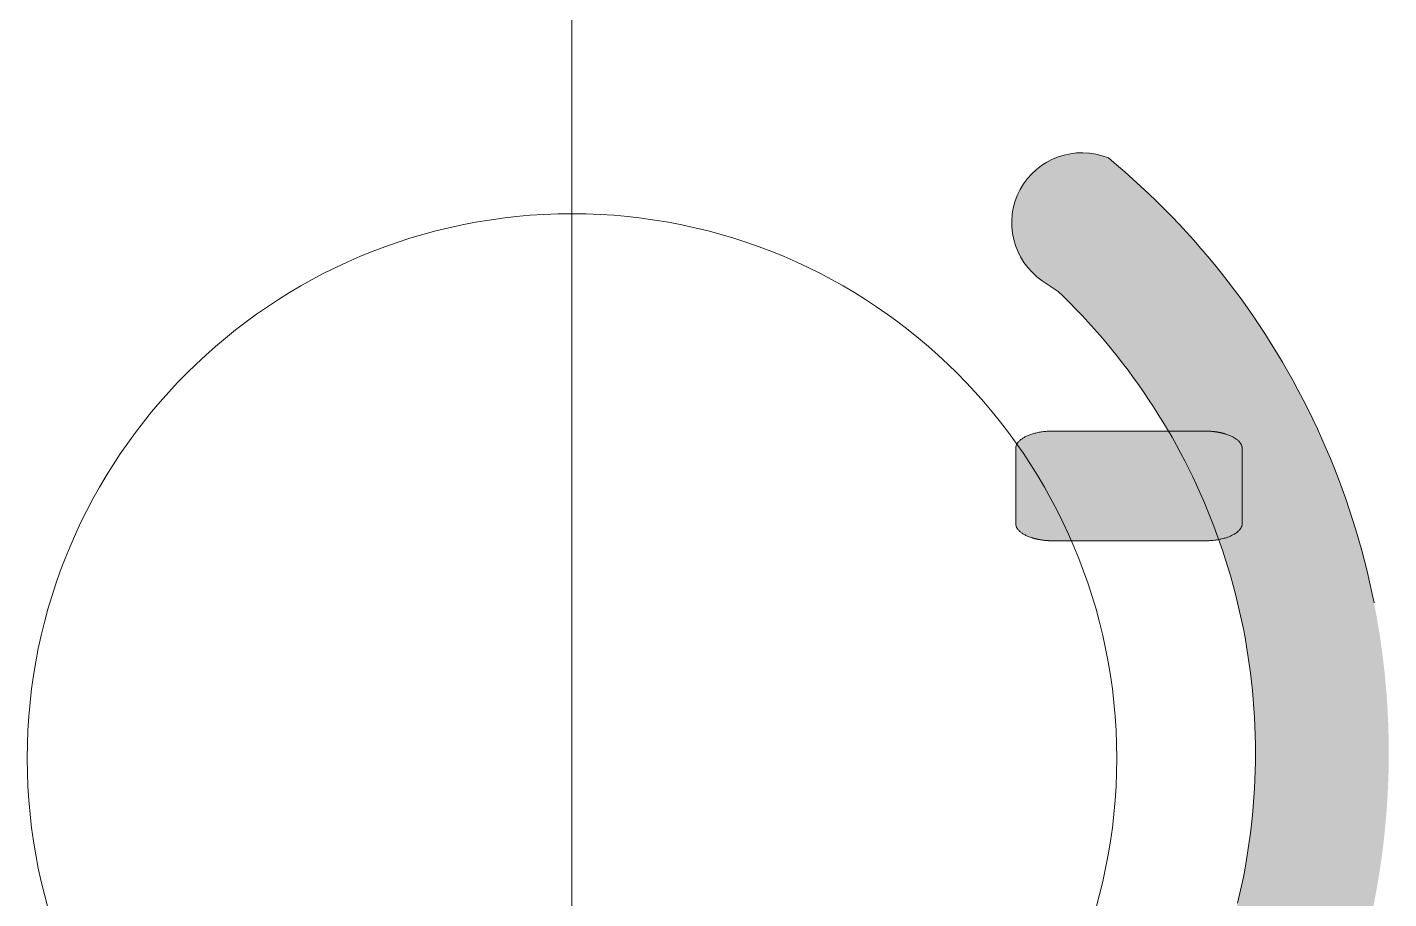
# Model space of a CAD drawing. Header units: metres. Extents: x 512 to 829, y -209 to 245.
# Drawn here: x 730.529 to 731.04, y -77.327 to -77 of the extents above; entities that cross this region are included whole.
import ezdxf

# ---------------------------------------------------------------- set-up
doc = ezdxf.new("R2010")
doc.units = ezdxf.units.M
doc.header["$LTSCALE"] = 0.508
doc.layers.add('None', color=7, linetype='Continuous', lineweight=5)

msp = doc.modelspace()

# ---------------------------------------------------------------- hatches: boundary and pattern name
at = {"layer": 'None', "linetype": 'Continuous', "lineweight": 0}
h = msp.add_hatch(color=253, dxfattribs=at)
edge = h.paths.add_edge_path()
edge.add_arc((730.9245898182173, -77.07331993848254), 0.02631001257014599, 151.7176080550565, 235.6582726372639, ccw=False)
edge.add_arc((730.9245866397264, -77.07332192253193), 0.02630815379662796, 67.76075311907522, 151.7105229499708, ccw=False)
edge.add_line((730.9345436158067, -77.04897079147963), (730.9376486158067, -77.05157179147963))
edge.add_line((730.9376486158067, -77.05157179147966), (730.9407176158066, -77.05421579147966))
edge.add_line((730.9407176158066, -77.05421579147969), (730.9437466158066, -77.05690079147969))
edge.add_line((730.9437466158066, -77.05690079147973), (730.9467326158066, -77.05962279147974))
edge.add_line((730.9467326158067, -77.05962279147968), (730.9496896158067, -77.06239279147968))
edge.add_line((730.9496896158066, -77.06239279147962), (730.9526066158066, -77.06520579147963))
edge.add_line((730.9526066158066, -77.06520579147968), (730.9554786158067, -77.06805279147969))
edge.add_line((730.9554786158067, -77.06805279147966), (730.9583156158067, -77.07094479147966))
edge.add_line((730.9583156158067, -77.07094479147963), (730.9611086158067, -77.07387379147963))
edge.add_line((730.9611086158067, -77.07387379147963), (730.9638566158067, -77.07683579147962))
edge.add_line((730.9638566158067, -77.07683579147965), (730.9665706158066, -77.07984479147966))
edge.add_line((730.9665706158066, -77.07984479147967), (730.9692426158066, -77.08289279147967))
edge.add_line((730.9692426158067, -77.08289279147971), (730.9718656158067, -77.0859687914797))
edge.add_line((730.9718656158067, -77.08596879147967), (730.9744476158066, -77.08908579147968))
edge.add_line((730.9744476158066, -77.08908579147965), (730.9769886158066, -77.09224079147967))
edge.add_line((730.9769886158067, -77.09224079147964), (730.9794856158067, -77.09543279147964))
edge.add_line((730.9794856158067, -77.09543279147965), (730.9819306158066, -77.09864979147966))
edge.add_line((730.9819306158066, -77.09864979147972), (730.9843366158066, -77.1019067914797))
edge.add_line((730.9843366158067, -77.10190679147968), (730.9866976158066, -77.10520079147967))
edge.add_line((730.9866976158066, -77.10520079147966), (730.9890126158066, -77.10852579147965))
edge.add_line((730.9890126158067, -77.10852579147968), (730.9912776158067, -77.11188179147968))
edge.add_line((730.9912776158067, -77.11188179147973), (730.9934946158066, -77.11526479147973))
edge.add_line((730.9934946158066, -77.11526479147972), (730.9956656158066, -77.1186807914797))
edge.add_line((730.9956656158066, -77.11868079147973), (730.9977866158066, -77.12212179147974))
edge.add_line((730.9977866158067, -77.12212179147969), (730.9998656158067, -77.12560479147967))
edge.add_line((730.9998656158067, -77.12560479147965), (731.0018896158067, -77.12910679147966))
edge.add_line((731.0018896158067, -77.12910679147967), (731.0038686158067, -77.13264079147967))
edge.add_line((731.0038686158067, -77.13264079147973), (731.0057976158067, -77.13620679147974))
edge.add_line((731.0057976158066, -77.13620679147971), (731.0076716158067, -77.1397867914797))
edge.add_line((731.0076716158067, -77.13978679147965), (731.0094966158066, -77.14339479147966))
edge.add_line((731.0094966158067, -77.14339479147964), (731.0112756158067, -77.14703679147962))
edge.add_line((731.0112756158067, -77.14703679147965), (731.0130016158066, -77.15070179147966))
edge.add_line((731.0130016158066, -77.15070179147972), (731.0146756158066, -77.15438579147971))
edge.add_line((731.0146756158067, -77.15438579147963), (731.0162956158067, -77.15809179147963))
edge.add_line((731.0162956158067, -77.1580917914797), (731.0178656158067, -77.1618197914797))
edge.add_line((731.0178656158066, -77.16181979147973), (731.0193876158066, -77.16558179147972))
edge.add_line((731.0193876158066, -77.16558179147967), (731.0208526158067, -77.16935679147966))
edge.add_line((731.0208526158067, -77.16935679147969), (731.0222636158067, -77.1731457914797))
edge.add_line((731.0222636158067, -77.17314579147967), (731.0236246158066, -77.17696279147967))
edge.add_line((731.0236246158066, -77.1769627914797), (731.0249316158066, -77.18079679147971))
edge.add_line((731.0249316158066, -77.18079679147968), (731.0261806158067, -77.18463979147967))
edge.add_line((731.0261806158067, -77.18463979147964), (731.0273816158067, -77.18851079147964))
edge.add_line((731.0273816158067, -77.18851079147964), (731.0285246158066, -77.19239479147964))
edge.add_line((731.0285246158066, -77.19239479147973), (731.0296146158066, -77.19629079147973))
edge.add_line((731.0296146158066, -77.19629079147967), (731.0306506158066, -77.20020979147968))
edge.add_line((731.0306506158066, -77.20020979147967), (731.0316296158067, -77.20413079147967))
edge.add_line((731.0316296158067, -77.20413079147966), (731.0325546158067, -77.20806979147966))
edge.add_line((731.0325546158067, -77.20806979147972), (731.0334266158067, -77.21202879147972))
edge.add_line((731.0334266158067, -77.21202879147972), (731.0342396158067, -77.2159877914797))
edge.add_line((731.0342396158067, -77.21598779147973), (731.0349996158067, -77.21996379147974))
edge.add_line((731.0349996158067, -77.2199637914797), (731.0357046158067, -77.22395779147969))
edge.add_line((731.0357046158067, -77.22395779147973), (731.0363516158067, -77.22794979147974))
edge.add_line((731.0363516158067, -77.22794979147966), (731.0369446158066, -77.23195679147966))
edge.add_line((731.0369446158066, -77.23195679147966), (731.0374796158067, -77.23596679147965))
edge.add_line((731.0374796158067, -77.23596679147965), (731.0379606158067, -77.23999079147966))
edge.add_line((731.0379606158067, -77.23999079147973), (731.0383836158067, -77.24401979147973))
edge.add_line((731.0383836158067, -77.24401979147967), (731.0387516158066, -77.24804879147968))
edge.add_line((731.0387516158066, -77.24804879147973), (731.0390616158066, -77.25208179147972))
edge.add_line((731.0390616158066, -77.25208179147967), (731.0393166158067, -77.25612679147966))
edge.add_line((731.0393166158067, -77.25612679147969), (731.0395136158066, -77.2601737914797))
edge.add_line((731.0395136158066, -77.2601737914797), (731.0396546158066, -77.26420779147969))
edge.add_line((731.0396546158066, -77.26420779147975), (731.0397406158066, -77.26825779147975))
edge.add_line((731.0397406158066, -77.26825779147964), (731.0397686158067, -77.27230879147963))
edge.add_line((731.0397686158067, -77.27230879147965), (731.0397406158066, -77.27635979147965))
edge.add_line((731.0397406158066, -77.27635979147965), (731.0396546158066, -77.28040879147964))
edge.add_line((731.0396546158066, -77.28040879147966), (731.0395136158066, -77.28444379147966))
edge.add_line((731.0395136158066, -77.2844437914797), (731.0393166158067, -77.28849079147969))
edge.add_line((731.0393166158067, -77.28849079147972), (731.0390616158066, -77.29253379147973))
edge.add_line((731.0390616158066, -77.29253379147974), (731.0387516158066, -77.29656879147974))
edge.add_line((731.0387516158066, -77.29656879147967), (731.0383836158067, -77.30059779147967))
edge.add_line((731.0383836158067, -77.30059779147973), (731.0379606158067, -77.30462379147973))
edge.add_line((731.0379606158067, -77.30462379147968), (731.0374806158067, -77.30864979147968))
edge.add_line((731.0374806158067, -77.30864979147964), (731.0369436158066, -77.31266379147965))
edge.add_line((731.0369436158066, -77.31266379147974), (731.0363526158067, -77.31665879147974))
edge.add_line((731.0363526158067, -77.31665879147965), (731.0357056158067, -77.32065579147965))
edge.add_line((731.0357056158067, -77.32065579147968), (731.0349996158067, -77.32465279147968))
edge.add_line((731.0349996158067, -77.3246527914797), (731.0342396158067, -77.32862979147973))
edge.add_line((731.0342396158067, -77.32862979147967), (731.0334256158067, -77.33258979147966))
edge.add_line((731.0334256158067, -77.33258979147968), (731.0325566158067, -77.33653879147968))
edge.add_line((731.0325566158067, -77.33653879147971), (731.0316306158066, -77.34048679147969))
edge.add_line((731.0316306158066, -77.34048679147963), (731.0306486158066, -77.34441579147963))
edge.add_line((731.0306486158066, -77.34441579147972), (731.0296146158066, -77.34832579147972))
edge.add_line((731.0296146158066, -77.34832579147974), (731.0285246158066, -77.35222179147974))
edge.add_line((731.0285246158066, -77.35222179147968), (731.0273816158067, -77.35610579147968))
edge.add_line((731.0273816158067, -77.35610579147965), (731.0261806158067, -77.35997679147965))
edge.add_line((731.0261806158067, -77.35997679147965), (731.0249316158066, -77.36381979147964))
edge.add_line((731.0249316158066, -77.36381979147973), (731.0236246158066, -77.36765379147974))
edge.add_line((731.0236246158066, -77.36765379147971), (731.0222656158066, -77.37146679147972))
edge.add_line((731.0222656158066, -77.37146679147975), (731.0208536158067, -77.37525979147973))
edge.add_line((731.0208536158067, -77.37525979147972), (731.0193856158066, -77.37903979147973))
edge.add_line((731.0193856158066, -77.37903979147973), (731.0178686158066, -77.38278879147974))
edge.add_line((731.0178686158067, -77.3827887914797), (731.0163006158067, -77.3865147914797))
edge.add_line((731.0163006158067, -77.38651479147973), (731.0146776158067, -77.39022679147973))
edge.add_line((731.0146776158067, -77.39022679147968), (731.0130036158067, -77.39391079147967))
edge.add_line((731.0130036158066, -77.3939107914797), (731.0112776158066, -77.39757579147971))
edge.add_line((731.0112776158066, -77.39757579147965), (731.0094976158066, -77.40121879147965))
edge.add_line((731.0094976158067, -77.40121879147966), (731.0076756158068, -77.40482279147967))
edge.add_line((731.0076756158066, -77.40482279147966), (731.0057956158066, -77.40841479147966))
edge.add_line((731.0057956158066, -77.40841479147969), (731.0038636158066, -77.41198279147969))
edge.add_line((731.0038636158067, -77.41198279147966), (731.0018896158067, -77.41550879147965))
edge.add_line((731.0018896158067, -77.41550879147974), (730.9998686158067, -77.41900479147975))
edge.add_line((730.9998686158067, -77.41900479147967), (730.9977906158067, -77.42248779147965))
edge.add_line((730.9977906158067, -77.42248779147974), (730.9956666158067, -77.42593479147973))
edge.add_line((730.9956666158066, -77.42593479147968), (730.9934956158066, -77.42935079147968))
edge.add_line((730.9934956158066, -77.42935079147969), (730.9912756158067, -77.4327387914797))
edge.add_line((730.9912756158067, -77.43273879147966), (730.9890096158067, -77.43609379147966))
edge.add_line((730.9890096158067, -77.43609379147972), (730.9866986158067, -77.43941279147973))
edge.add_line((730.9866986158066, -77.43941279147964), (730.9843416158067, -77.44270179147964))
edge.add_line((730.9843416158067, -77.44270179147964), (730.9819366158067, -77.44595879147965))
edge.add_line((730.9819366158067, -77.44595879147971), (730.9794886158068, -77.44917979147971))
edge.add_line((730.9794886158066, -77.44917979147965), (730.9769886158066, -77.45237579147965))
edge.add_line((730.9769886158067, -77.45237579147965), (730.9744516158067, -77.45552479147965))
edge.add_line((730.9744516158066, -77.45552479147966), (730.9718726158067, -77.45863879147966))
edge.add_line((730.9718726158067, -77.45863879147964), (730.9692426158067, -77.46172379147964))
edge.add_line((730.9692426158067, -77.4617237914797), (730.9665746158067, -77.46476679147969))
edge.add_line((730.9665746158066, -77.46476679147963), (730.9638636158066, -77.46777179147963))
edge.add_line((730.9638636158066, -77.46777179147966), (730.9611106158067, -77.47073979147966))
edge.add_line((730.9611106158067, -77.47073979147967), (730.9583166158067, -77.47366979147968))
edge.add_line((730.9583166158067, -77.47366979147967), (730.9554796158067, -77.47656179147965))
edge.add_line((730.9554796158067, -77.47656179147964), (730.9526076158066, -77.47940879147964))
edge.add_line((730.9526076158066, -77.47940879147973), (730.9496906158066, -77.48222179147973))
edge.add_line((730.9496906158066, -77.48222179147967), (730.9467336158066, -77.48499179147967))
edge.add_line((730.9467336158067, -77.48499179147973), (730.9437516158067, -77.48771079147973))
edge.add_line((730.9437516158067, -77.48771079147969), (730.9407196158068, -77.49039879147968))
edge.add_line((730.9407196158066, -77.49039879147972), (730.9376476158067, -77.49304479147972))
edge.add_line((730.9376476158067, -77.49304479147975), (730.9345496158066, -77.49563979147975))
edge.add_arc((730.9245922515817, -77.47128974235284), 0.02630729926823645, -151.71219724950163, -67.75907881953901, ccw=False)
edge.add_arc((730.9245924662818, -77.47128982811046), 0.02630744768851916, 124.33670262321169, 208.2874166844701, ccw=False)
edge.add_line((730.9097536158067, -77.4495667914797), (730.9157246158068, -77.44618479147971))
edge.add_line((730.9157246158067, -77.44618479147971), (730.9150106158066, -77.44619679147971))
edge.add_line((730.9150106158066, -77.44619679147968), (730.9152436158066, -77.44597879147966))
edge.add_line((730.9152436158067, -77.44597879147966), (730.9176516158067, -77.44365679147967))
edge.add_line((730.9176516158067, -77.44365679147973), (730.9200306158067, -77.44129779147973))
edge.add_line((730.9200306158067, -77.44129779147966), (730.9223756158067, -77.43890779147966))
edge.add_line((730.9223756158067, -77.43890779147966), (730.9246876158066, -77.43648379147967))
edge.add_line((730.9246876158066, -77.43648379147965), (730.9269706158067, -77.43402279147965))
edge.add_line((730.9269706158067, -77.43402279147972), (730.9292126158067, -77.43153779147971))
edge.add_line((730.9292126158067, -77.43153779147974), (730.9314176158067, -77.42902179147974))
edge.add_line((730.9314176158067, -77.42902179147973), (730.9335916158067, -77.42647179147973))
edge.add_line((730.9335916158067, -77.42647179147968), (730.9357276158066, -77.42389279147969))
edge.add_line((730.9357276158066, -77.42389279147972), (730.9378276158067, -77.42128679147972))
edge.add_line((730.9378276158067, -77.4212867914797), (730.9398916158067, -77.41864779147971))
edge.add_line((730.9398916158067, -77.41864779147966), (730.9419196158067, -77.41597979147966))
edge.add_line((730.9419196158067, -77.41597979147969), (730.9439076158067, -77.41328779147969))
edge.add_line((730.9439076158067, -77.41328779147966), (730.9458596158066, -77.41056379147966))
edge.add_line((730.9458596158066, -77.41056379147972), (730.9477736158067, -77.40781379147973))
edge.add_line((730.9477736158067, -77.40781379147973), (730.9496456158067, -77.40504279147972))
edge.add_line((730.9496456158067, -77.40504279147967), (730.9514836158068, -77.40223779147968))
edge.add_line((730.9514836158066, -77.4022377914797), (730.9532816158066, -77.39940879147971))
edge.add_line((730.9532816158066, -77.39940879147969), (730.9550356158067, -77.39656279147968))
edge.add_line((730.9550356158067, -77.39656279147971), (730.9567536158066, -77.39368279147972))
edge.add_line((730.9567536158066, -77.3936827914797), (730.9584296158066, -77.3907827914797))
edge.add_line((730.9584296158067, -77.39078279147964), (730.9600636158067, -77.38786479147963))
edge.add_line((730.9600636158067, -77.38786479147973), (730.9616596158066, -77.38491679147974))
edge.add_line((730.9616596158066, -77.38491679147967), (730.9632126158066, -77.38194979147966))
edge.add_line((730.9632126158067, -77.38194979147966), (730.9647226158066, -77.37896379147965))
edge.add_line((730.9647226158066, -77.37896379147969), (730.9661956158067, -77.3759477914797))
edge.add_line((730.9661956158067, -77.37594779147969), (730.9676236158067, -77.37291579147968))
edge.add_line((730.9676236158067, -77.37291579147973), (730.9690086158067, -77.36986779147973))
edge.add_line((730.9690086158066, -77.36986779147969), (730.9703496158066, -77.36680179147969))
edge.add_line((730.9703496158066, -77.3668017914797), (730.9716486158067, -77.3637137914797))
edge.add_line((730.9716486158067, -77.36371379147965), (730.9729046158067, -77.36061079147967))
edge.add_line((730.9729046158067, -77.36061079147964), (730.9741176158067, -77.35748679147963))
edge.add_line((730.9741176158067, -77.35748679147969), (730.9752846158067, -77.35435079147969))
edge.add_line((730.9752846158067, -77.35435079147965), (730.9764106158067, -77.35119279147965))
edge.add_line((730.9764106158067, -77.35119279147966), (730.9774906158067, -77.34802479147966))
edge.add_line((730.9774906158067, -77.3480247914797), (730.9785256158067, -77.34484079147971))
edge.add_line((730.9785256158067, -77.34484079147967), (730.9795186158067, -77.34163879147967))
edge.add_line((730.9795186158067, -77.34163879147968), (730.9804636158067, -77.33842779147969))
edge.add_line((730.9804636158067, -77.33842779147972), (730.9813676158067, -77.33519779147971))
edge.add_line((730.9813676158067, -77.33519779147969), (730.9822236158067, -77.33196179147969))
edge.add_line((730.9822236158067, -77.33196179147967), (730.9830346158067, -77.32871579147968))
edge.add_line((730.9830346158067, -77.32871579147968), (730.9837986158067, -77.32545679147967))
edge.add_line((730.9837986158067, -77.32545679147972), (730.9845196158067, -77.32218279147973))
edge.add_line((730.9845196158067, -77.32218279147969), (730.9851936158067, -77.31890279147967))
edge.add_line((730.9851936158067, -77.31890279147967), (730.9858226158067, -77.31561179147968))
edge.add_line((730.9858226158067, -77.31561179147968), (730.9864056158067, -77.31231179147969))
edge.add_line((730.9864056158067, -77.31231179147971), (730.9869406158067, -77.30900479147974))
edge.add_line((730.9869406158067, -77.30900479147965), (730.9874316158067, -77.30568979147965))
edge.add_line((730.9874316158067, -77.30568979147972), (730.9878746158067, -77.30237479147972))
edge.add_line((730.9878746158066, -77.30237479147968), (730.9882706158066, -77.29905179147968))
edge.add_line((730.9882706158066, -77.29905179147966), (730.9886216158067, -77.29571079147965))
edge.add_line((730.9886216158067, -77.29571079147968), (730.9889266158067, -77.29237979147969))
edge.add_line((730.9889266158067, -77.29237979147968), (730.9891826158067, -77.28904479147967))
edge.add_line((730.9891826158066, -77.28904479147968), (730.9893936158066, -77.28570179147968))
edge.add_line((730.9893936158066, -77.28570179147971), (730.9895556158067, -77.28235479147972))
edge.add_line((730.9895556158067, -77.28235479147975), (730.9896736158067, -77.27900479147976))
edge.add_line((730.9896736158066, -77.27900479147968), (730.9897446158067, -77.27565579147968))
edge.add_line((730.9897446158067, -77.27565579147972), (730.9897676158067, -77.27230879147972))
edge.add_line((730.9897676158066, -77.27230879147965), (730.9897446158066, -77.26896179147965))
edge.add_line((730.9897446158067, -77.26896179147968), (730.9896736158066, -77.26561179147967))
edge.add_line((730.9896736158066, -77.26561179147973), (730.9895556158066, -77.26226279147973))
edge.add_line((730.9895556158067, -77.26226279147966), (730.9893936158066, -77.25891579147967))
edge.add_line((730.9893936158066, -77.2589157914797), (730.9891826158066, -77.2555707914797))
edge.add_line((730.9891826158066, -77.25557079147973), (730.9889266158066, -77.25223879147973))
edge.add_line((730.9889266158067, -77.25223879147973), (730.9886216158067, -77.24890479147973))
edge.add_line((730.9886216158067, -77.24890479147973), (730.9882716158066, -77.24556879147971))
edge.add_line((730.9882716158066, -77.24556879147974), (730.9878736158066, -77.24224079147974))
edge.add_line((730.9878736158066, -77.24224079147973), (730.9874306158066, -77.23892279147972))
edge.add_line((730.9874306158067, -77.2389227914797), (730.9869406158067, -77.23560979147969))
edge.add_line((730.9869406158067, -77.23560979147965), (730.9864046158067, -77.23230379147965))
edge.add_line((730.9864046158067, -77.2323037914797), (730.9858226158067, -77.2290037914797))
edge.add_line((730.9858226158067, -77.22900379147973), (730.9851926158067, -77.22571079147974))
edge.add_line((730.9851926158067, -77.22571079147974), (730.9845206158067, -77.22243579147974))
edge.add_line((730.9845206158067, -77.22243579147971), (730.9837996158067, -77.2191627914797))
edge.add_line((730.9837996158067, -77.21916279147968), (730.9830336158067, -77.21590279147968))
edge.add_line((730.9830336158067, -77.21590279147972), (730.9822236158067, -77.21265579147972))
edge.add_line((730.9822236158067, -77.21265579147973), (730.9813666158067, -77.20941679147973))
edge.add_line((730.9813666158067, -77.20941679147973), (730.9804636158067, -77.20618879147972))
edge.add_line((730.9804636158067, -77.20618879147969), (730.9795186158067, -77.2029777914797))
edge.add_line((730.9795186158067, -77.20297779147973), (730.9785256158067, -77.19977579147972))
edge.add_line((730.9785256158067, -77.19977579147962), (730.9774906158067, -77.19659179147963))
edge.add_line((730.9774906158067, -77.1965917914797), (730.9764116158067, -77.19342679147971))
edge.add_line((730.9764116158067, -77.19342679147974), (730.9752856158067, -77.19026779147974))
edge.add_line((730.9752856158067, -77.19026779147964), (730.9741156158067, -77.18712679147964))
edge.add_line((730.9741156158067, -77.18712679147973), (730.9729036158067, -77.18400379147971))
edge.add_line((730.9729036158067, -77.18400379147965), (730.9716476158067, -77.18089979147966))
edge.add_line((730.9716476158067, -77.18089979147965), (730.9703466158066, -77.17780879147965))
edge.add_line((730.9703466158066, -77.17780879147972), (730.9690056158066, -77.17474279147972))
edge.add_line((730.9690056158066, -77.17474279147973), (730.9676216158066, -77.17169679147973))
edge.add_line((730.9676216158067, -77.17169679147969), (730.9661926158067, -77.16866179147968))
edge.add_line((730.9661926158067, -77.16866179147962), (730.9647226158066, -77.16565279147963))
edge.add_line((730.9647226158066, -77.16565279147972), (730.9632116158066, -77.16266579147971))
edge.add_line((730.9632116158067, -77.16266579147964), (730.9616576158066, -77.15969679147965))
edge.add_line((730.9616576158066, -77.15969679147963), (730.9600646158067, -77.15675179147964))
edge.add_line((730.9600646158067, -77.15675179147968), (730.9584296158067, -77.15383279147967))
edge.add_line((730.9584296158067, -77.15383279147966), (730.9567516158068, -77.15092879147966))
edge.add_line((730.9567516158066, -77.15092879147971), (730.9550356158067, -77.14805479147972))
edge.add_line((730.9550356158067, -77.1480547914797), (730.9532826158066, -77.14520979147969))
edge.add_line((730.9532826158066, -77.14520979147972), (730.9514836158066, -77.1423787914797))
edge.add_line((730.9514836158066, -77.1423787914797), (730.9496436158066, -77.1395717914797))
edge.add_line((730.9496436158066, -77.13957179147963), (730.9477716158066, -77.13679779147964))
edge.add_line((730.9477716158067, -77.1367977914797), (730.9458596158067, -77.1340507914797))
edge.add_line((730.9458596158066, -77.1340507914797), (730.9439066158067, -77.1313267914797))
edge.add_line((730.9439066158067, -77.13132679147964), (730.9419166158067, -77.12863279147963))
edge.add_line((730.9419166158067, -77.12863279147973), (730.9398886158067, -77.12596479147973))
edge.add_line((730.9398886158067, -77.12596479147965), (730.9378256158067, -77.12332679147966))
edge.add_line((730.9378256158067, -77.12332679147971), (730.9357226158066, -77.12071679147971))
edge.add_line((730.9357226158066, -77.12071679147971), (730.9335886158067, -77.1181397914797))
edge.add_line((730.9335886158067, -77.11813979147973), (730.9314186158067, -77.11559579147973))
edge.add_line((730.9314186158067, -77.11559579147968), (730.9292056158067, -77.11307079147967))
edge.add_line((730.9292056158067, -77.11307079147969), (730.9269636158067, -77.1105847914797))
edge.add_line((730.9269636158067, -77.11058479147971), (730.9246866158066, -77.10813079147971))
edge.add_line((730.9246866158066, -77.10813079147965), (730.9223746158067, -77.10570679147966))
edge.add_line((730.9223746158067, -77.10570679147975), (730.9200296158067, -77.10331679147976))
edge.add_line((730.9200296158067, -77.10331679147964), (730.9176506158067, -77.10095779147963))
edge.add_line((730.9176506158067, -77.10095779147969), (730.9156956158067, -77.0990727914797))
edge.add_line((730.9156956158066, -77.09907279147967), (730.9097476158066, -77.09504379147967))
edge.add_line((730.9097476158066, -77.09504379147972), (730.9097476158066, -77.09504379147972))
for color, points in [(9, [(730.9353446158067, -77.05964079147964), (730.9368328970567, -77.06150114304216), (730.9382977408067, -77.06333219772966), (730.9397391470567, -77.06513395554214), (730.9411571158066, -77.0669064164797), (730.9425516470567, -77.06864958054223), (730.9439227408067, -77.07036344772973), (730.9452703970567, -77.07204801804221), (730.9465946158067, -77.07370329147966), (730.9478953970566, -77.0753292680422), (730.9491727408067, -77.0769259477297), (730.9504266470567, -77.07849333054219), (730.9516571158067, -77.08003141647964), (730.9528641470566, -77.08154020554218), (730.9540477408067, -77.0830196977297), (730.9552078970567, -77.08446989304218), (730.9563446158066, -77.08589079147964), (730.9574578970567, -77.08728239304219), (730.9585477408067, -77.0886446977297), (730.9596141470566, -77.0899777055422), (730.9606571158066, -77.09128141647966), (730.9616766470567, -77.09255583054221), (730.9626727408066, -77.09380094772973), (730.9636453970567, -77.09501676804223), (730.9645946158066, -77.0962032914797), (730.9655203970567, -77.09736051804214), (730.9664227408067, -77.09848844772966), (730.9673016470566, -77.09958708054216), (730.9681571158067, -77.10065641647964), (730.9689891470566, -77.1016964555422), (730.9697977408067, -77.10270719772973), (730.9705828970567, -77.10368864304223), (730.9713446158066, -77.10464079147971), (730.9720828970567, -77.10556364304216), (730.9727977408066, -77.1064571977297), (730.9734891470566, -77.1073214555422), (730.9741571158066, -77.10815641647969), (730.9748016470567, -77.10896208054214), (730.9754227408066, -77.10973844772968), (730.9760203970567, -77.1104855180422), (730.9765946158067, -77.11120329147968), (730.9771453970567, -77.11189176804214), (730.9776727408066, -77.11255094772969), (730.9781766470567, -77.1131808305422), (730.9786571158066, -77.1137814164797), (730.9791141470566, -77.11435270554216), (730.9795477408067, -77.11489469772971), (730.9799578970567, -77.11540739304223), (730.9803446158066, -77.11589079147973), (730.9807078970566, -77.1163448930422), (730.9810477408066, -77.11676969772964), (730.9813641470566, -77.11716520554216), (730.9816571158067, -77.11753141647966), (730.9819266470566, -77.11786833054214), (730.9821727408066, -77.1181759477297), (730.9823953970566, -77.11845426804223), (730.9825946158066, -77.11870329147973), (730.9827703970567, -77.11892301804221), (730.9829227408067, -77.11911344772966), (730.9830516470566, -77.1192745805422), (730.9831571158066, -77.1194064164797), (730.9832391470567, -77.11950895554219), (730.9832977408066, -77.11958219772964), (730.9833328970567, -77.11962614304218), (730.9833446158067, -77.1196407914797), (730.9833494986192, -77.11965275437035), (730.9833641470567, -77.1196886430422), (730.9833885611191, -77.11974845749535), (730.9834227408066, -77.11983219772969), (730.9834666861192, -77.11993986374534), (730.9835203970566, -77.12007145554219), (730.9835838736192, -77.12022697312034), (730.9836571158066, -77.12040641647968), (730.9837401236192, -77.12060978562033), (730.9838328970567, -77.12083708054217), (730.9839354361192, -77.12108830124532), (730.9840477408067, -77.12136344772966), (730.9841698111192, -77.12166251999531), (730.9843016470567, -77.12198551804215), (730.9844432486192, -77.1223324418703), (730.9845946158067, -77.12270329147964), (730.9847557486191, -77.12309806687028), (730.9849266470567, -77.12351676804224), (730.9851073111191, -77.12395939499527), (730.9852977408067, -77.12442594772972), (730.9854979361191, -77.12491642624536), (730.9857078970566, -77.1254308305422), (730.9859276236192, -77.12596916062034), (730.9861571158067, -77.12653141647968), (730.9863963736192, -77.12711759812032), (730.9866453970567, -77.12772770554216), (730.9869041861192, -77.1283617387453), (730.9871727408066, -77.12901969772963), (730.9874510611191, -77.12970158249527), (730.9877391470567, -77.13040739304222), (730.9880369986191, -77.13113712937036), (730.9883446158067, -77.13189079147969), (730.9886619986191, -77.13266837937033), (730.9889891470567, -77.13346989304216), (730.9893260611192, -77.1342953324953), (730.9896727408067, -77.13514469772963), (730.9900291861192, -77.13601798874527), (730.9903953970567, -77.13691520554221), (730.9907713736192, -77.13783634812035), (730.9911571158067, -77.13878141647967), (730.9915526236192, -77.13975041062031), (730.9919578970566, -77.14074333054214), (730.9923729361192, -77.14176017624527), (730.9927977408066, -77.14280094772971), (730.9932323111192, -77.14386564499534), (730.9936766470566, -77.14495426804217), (730.9941307486191, -77.1460668168703), (730.9945946158067, -77.14720329147974), (730.9950682486192, -77.14836369187026), (730.9955516470567, -77.1495480180422), (730.9960448111192, -77.15075626999533), (730.9965477408067, -77.15198844772965), (730.9970604361191, -77.15324455124528), (730.9975828970566, -77.15452458054222), (730.9981151236192, -77.15582853562034), (730.9986571158066, -77.15715641647967), (730.9992088736192, -77.1585082231203), (730.9997703970566, -77.15988395554223), (731.0003416861192, -77.16128361374535), (731.0009227408067, -77.16270719772967), (731.0015135611192, -77.1641547074953), (731.0021141470567, -77.16562614304223), (731.0027244986192, -77.16712150437036), (731.0033446158067, -77.16864079147967), (731.003966734459, -77.17016724643577), (731.0045830904161, -77.17168411130388), (731.0051936836778, -77.17319138608423), (731.0057985142441, -77.1746890707766), (731.0063975821153, -77.17617716538109), (731.0069908872911, -77.1776556698976), (731.0075784297715, -77.17912458432636), (731.0081602095566, -77.18058390866713), (731.0087362266465, -77.18203364292015), (731.009306481041, -77.18347378708518), (731.0098709727403, -77.18490434116234), (731.0104297017442, -77.18632530515151), (731.0109826680527, -77.18773667905293), (731.0115298716661, -77.18913846286637), (731.012071312584, -77.19053065659205), (731.0126069908067, -77.19191326022974), (731.013136906334, -77.19328627377945), (731.013661059166, -77.1946496972414), (731.0141794493028, -77.19600353061537), (731.0146920767442, -77.19734777390158), (731.0151989414902, -77.19868242709981), (731.0157000435411, -77.20000749021017), (731.0161953828965, -77.20132296323266), (731.0166849595566, -77.20262884616716), (731.0171687735215, -77.2039251390139), (731.0176468247911, -77.20521184177267), (731.0181191133653, -77.20648895444356), (731.0185856392442, -77.20775647702658), (731.0190464024278, -77.20901440952173), (731.019501402916, -77.2102627519289), (731.019950640709, -77.21150150424819), (731.0203941158067, -77.21273066647973), (731.020831828209, -77.21395023862328), (731.021263777916, -77.21516022067885), (731.0216899649278, -77.21636061264667), (731.0221103892442, -77.21755141452661), (731.0225250508653, -77.21873262631857), (731.0229339497911, -77.21990424802266), (731.0233370860215, -77.22106627963888), (731.0237344595566, -77.22221872116722), (731.0241260703965, -77.22336157260759), (731.0245119185411, -77.2244948339602), (731.0248920039903, -77.22561850522482), (731.0252663267441, -77.22673258640157), (731.0256348868028, -77.22783707749045), (731.025997684166, -77.22893197849146), (731.026354718834, -77.23001728940449), (731.0267059908067, -77.23109301022964), (731.027051500084, -77.23215914096704), (731.0273912466661, -77.23321568161646), (731.0277252305527, -77.23426263217789), (731.0280534517442, -77.23529999265156), (731.0283759102402, -77.23632776303725), (731.0286926060411, -77.23734594333519), (731.0290035391465, -77.23835453354513), (731.0293087095566, -77.23935353366721), (731.0296081172716, -77.24034294370142), (731.029901762291, -77.24132276364764), (731.0301896446152, -77.24229299350611), (731.0304717642441, -77.2432536332766), (731.0307481211778, -77.24420468295921), (731.031018715416, -77.24514614255395), (731.031283546959, -77.2460780120607), (731.0315426158066, -77.24700029147971), (731.0317923445664, -77.24790960727557), (731.0320291558457, -77.24880258591327), (731.0322530496445, -77.24967922739279), (731.0324640259629, -77.25053953171403), (731.0326620848008, -77.2513834988772), (731.0328472261582, -77.25221112888198), (731.0330194500352, -77.2530224217287), (731.0331787564317, -77.25381737741725), (731.0333251453477, -77.25459599594751), (731.0334586167833, -77.25535827731949), (731.0335791707383, -77.2561042215334), (731.0336868072129, -77.25683382858904), (731.033781526207, -77.2575470984865), (731.0338633277207, -77.25824403122579), (731.033932211754, -77.25892462680679), (731.0339881783067, -77.25958888522973), (731.0340312273789, -77.26023680649439), (731.0340613589707, -77.26086839060076), (731.0340785730821, -77.26148363754908), (731.034082869713, -77.2620825473391), (731.0340742488634, -77.26266511997096), (731.0340527105333, -77.26323135544453), (731.0340182547227, -77.26378125375993), (731.0339708814316, -77.26431481491716), (731.0339105906602, -77.26483203891621), (731.0338373824083, -77.2653329257571), (731.0337512566758, -77.26581747543969), (731.0336522134629, -77.26628568796411), (731.0335402527695, -77.26673756333025), (731.0334153745957, -77.26717310153833), (731.0332775789415, -77.26759230258813), (731.0331268658067, -77.26799516647975), (731.0329632351915, -77.26838169321309), (731.0327866870957, -77.26875188278825), (731.0325972215196, -77.26910573520524), (731.0323948384629, -77.26944325046406), (731.0321795379258, -77.2697644285646), (731.0319513199082, -77.27006926950708), (731.0317101844101, -77.27035777329127), (731.0314561314317, -77.27062993991717), (731.0311891609726, -77.27088576938502), (731.0309092730332, -77.27112526169458), (731.0306164676133, -77.27134841684585), (731.0303107447129, -77.27155523483907), (731.0299921043321, -77.271745715674), (731.0296605464707, -77.27191985935076), (731.029316071129, -77.27207766586935), (731.0289586783067, -77.27221913522965), (731.028588368004, -77.27234426743189), (731.0282051402207, -77.27245306247573), (731.027808994957, -77.27254552036152), (731.0273999322129, -77.27262164108902), (731.0269779519883, -77.27268142465846), (731.0265430542833, -77.2727248710695), (731.0260952390977, -77.27275198032248), (731.0256345064316, -77.27276275241718), (731.0251608562852, -77.2727571873537), (731.0246742886583, -77.27273528513206), (731.0241748035507, -77.27269704575212), (731.023662400963, -77.27264246921402), (731.0231370808946, -77.27257155551774), (731.0225988433457, -77.2724843046633), (731.0220476883164, -77.27238071665056), (731.0214836158067, -77.27226079147965), (731.0209175418321, -77.27212867185074), (731.0203603824082, -77.27198850046409), (731.0198121375352, -77.27184027731948), (731.0192728072129, -77.27168400241715), (731.0187423914415, -77.27151967575708), (731.0182208902207, -77.27134729733905), (731.0177083035508, -77.27116686716329), (731.0172046314317, -77.27097838522968), (731.0167098738633, -77.27078185153835), (731.0162240308457, -77.27057726608905), (731.0157471023789, -77.27036462888202), (731.0152790884629, -77.27014393991715), (731.0148199890976, -77.26991519919454), (731.0143698042832, -77.26967840671409), (731.0139285340196, -77.2694335624758), (731.0134961783067, -77.26918066647966), (731.0130727371445, -77.26891971872578), (731.0126582105332, -77.26865071921407), (731.0122525984726, -77.2683736679445), (731.0118559009629, -77.2680885649172), (731.0114681180039, -77.26779541013207), (731.0110892495957, -77.26749420358908), (731.0107192957383, -77.26718494528825), (731.0103582564317, -77.26686763522969), (731.0100061316758, -77.26654227341328), (731.0096629214707, -77.26620885983903), (731.0093286258165, -77.26586739450704), (731.0090032447129, -77.26551787741721), (731.0086867781602, -77.26516030856953), (731.0083792261582, -77.26479468796413), (731.008080588707, -77.26442101560076), (731.0077908658067, -77.26403929147966), (731.007510057457, -77.26364951560083), (731.0072381636583, -77.26325168796404), (731.0069751844102, -77.26284580856952), (731.0067211197129, -77.26243187741716), (731.0064759695664, -77.26200989450706), (731.0062397339707, -77.26157985983912), (731.0060124129258, -77.26114177341333), (731.0057940064316, -77.2606956352297), (731.0055845144883, -77.26024144528833), (731.0053839370958, -77.25977920358912), (731.0051922742539, -77.25930891013206), (731.0050095259629, -77.25883056491716), (731.0048356922226, -77.25834416794453), (731.0046707730332, -77.25784971921405), (731.0045147683945, -77.25734721872584), (731.0043676783066, -77.25683666647967), (731.0042295027696, -77.25631806247577), (731.0041002417832, -77.25579140671402), (731.0039798953477, -77.25525669919455), (731.0038684634629, -77.25471393991722), (731.003765946129, -77.25416312888206), (731.0036723433457, -77.25360426608904), (731.0035876551133, -77.2530373515383), (731.0035118814317, -77.2524623852297), (731.0034450223008, -77.25187936716327), (731.0033870777207, -77.2512882973391), (731.0033380476914, -77.25068917575709), (731.003297932213, -77.25008200241723), (731.0032667312852, -77.24946677731953), (731.0032444449082, -77.24884350046409), (731.003231073082, -77.24821217185081), (731.0032266158066, -77.24757279147968), (730.9837996158067, -77.17564079147974), (730.9634416158067, -77.13239079147968), (730.9220186158067, -77.09096679147967), (730.9216319952012, -77.09056930026873), (730.9212642583848, -77.09016888913595), (730.9209154053574, -77.08976555808124), (730.9205854361192, -77.0893593071047), (730.92027435067, -77.08895013620622), (730.9199821490098, -77.08853804538592), (730.9197088311387, -77.08812303464379), (730.9194543970567, -77.08770510397972), (730.9192188467637, -77.0872842533937), (730.9190021802598, -77.08686048288598), (730.9188043975449, -77.0864337924562), (730.9186254986191, -77.08600418210472), (730.9184654834825, -77.08557165183129), (730.9183243521347, -77.08513620163592), (730.9182021045762, -77.08469783151872), (730.9180987408067, -77.0842565414797), (730.9180142608262, -77.08381233151874), (730.9179486646348, -77.08336520163596), (730.9179019522325, -77.08291515183123), (730.9178741236192, -77.08246218210468), (730.917865178795, -77.0820062924563), (730.9178751177598, -77.08154748288598), (730.9179039405137, -77.08108575339372), (730.9179516470567, -77.08062110397964), (730.9180182373887, -77.08015353464373), (730.9181037115098, -77.07968304538599), (730.91820806942, -77.0792096362062), (730.9183313111191, -77.0787333071047), (730.9184734366074, -77.07825405808126), (730.9186344458848, -77.07777188913599), (730.9188143389512, -77.07728680026878), (730.9190131158067, -77.07679879147963), (730.9192307764512, -77.07630786276877), (730.9194673208848, -77.07581401413597), (730.9197227491074, -77.07531724558123), (730.9199970611191, -77.07481755710467), (730.92029025692, -77.07431494870627), (730.9206023365098, -77.07380942038594), (730.9209332998887, -77.07330097214378), (730.9212831470567, -77.07278960397969), (730.9216518780137, -77.07227531589376), (730.9220394927598, -77.0717581078859), (730.9224459912949, -77.07123797995621), (730.9228713736192, -77.07071493210469), (730.9233156397324, -77.07018896433124), (730.9237787896348, -77.06966007663596), (730.9242608233262, -77.06912826901873), (730.9247617408066, -77.06859354147969), (730.9252815420762, -77.0680558940187), (730.9258202271347, -77.06751532663588), (730.9263777959825, -77.06697183933125), (730.9269542486192, -77.06642543210467), (730.927549585045, -77.06587610495626), (730.9281638052598, -77.06532385788591), (730.9287969092637, -77.06476869089374), (730.9294488970567, -77.06421060397963), (730.9301197686387, -77.0636495971437), (730.9308095240098, -77.06308567038593), (730.9315181631699, -77.06251882370623), (730.9322456861191, -77.0619490571047), (730.9329920928575, -77.06137637058123), (730.9337573833848, -77.06080076413593), (730.9345415577012, -77.0602222377687)]), (8, [(730.9137546408288, -77.19266532159452), (730.9134110636294, -77.19266336391604), (730.9130676933881, -77.19265749205988), (730.9127247369383, -77.19264770956295), (730.9123824008641, -77.19263402231786), (730.9120408913759, -77.19261643856942), (730.9117004141864, -77.19259496890925), (730.9113611743861, -77.19256962627003), (730.9110233763205, -77.19254042591717), (730.9106872234665, -77.19250738543974), (730.9103529183101, -77.19247052474032), (730.910020662224, -77.19242986602217), (730.9096906553472, -77.19238543377674), (730.9093630964632, -77.1923372547684), (730.9090381828812, -77.19228535801824), (730.9087161103173, -77.19222977478694), (730.9083970727756, -77.19217053855584), (730.9080812624327, -77.19210768500659), (730.9077688695207, -77.19204125199985), (730.9074600822136, -77.19197127955226), (730.9071550865132, -77.19189780981276), (730.9068540661375, -77.19182088703667), (730.90655720241, -77.19174055755946), (730.9062646741503, -77.19165686976862), (730.9059766575665, -77.1915698740745), (730.9056933261489, -77.19147962288002), (730.9054148505659, -77.1913861705491), (730.9051413985607, -77.19128957337409), (730.9048731348505, -77.19118988954142), (730.9046102210274, -77.19108717909683), (730.9043528154609, -77.19098150390937), (730.9041010732025, -77.19087292763368), (730.9038551458922, -77.1907615156722), (730.9036151816674, -77.19064733513528), (730.9033813250737, -77.19053045480098), (730.9031537169776, -77.19041094507372), (730.9029324944817, -77.19028887794161), (730.902717790842, -77.19016432693331), (730.902509735388, -77.19003736707373), (730.9023084534447, -77.18990807483874), (730.9021140662566, -77.18977652810918), (730.9019266909153, -77.18964280612374), (730.9017464402888, -77.18950698943172), (730.9015734229532, -77.18936915984398), (730.9014077431278, -77.18922940038385), (730.901249500612, -77.18908779523724), (730.901098790725, -77.18894442970179), (730.9009557042489, -77.1887993901355), (730.9008203273736, -77.18865276390488), (730.9006927416451, -77.188504639332), (730.9005730239162, -77.18835510564156), (730.9004612463004, -77.1882042529071), (730.9003574761285, -77.18805217199667), (730.9002617759077, -77.18789895451812), (730.900174203284, -77.18774469276389), (730.9000948110082, -77.18758947965557), (730.9000236469032, -77.18743340868764), (730.8999607538353, -77.18727657387149), (730.8999061696893, -77.18711906967849), (730.8998599273443, -77.18696099098327), (730.8998220546554, -77.18680243300662), (730.8997925744352, -77.18664349125788), (730.8997715044419, -77.18648426147763), (730.899758857367, -77.18632483957992), (730.8997546408287, -77.18616532159456), (730.8997546408287, -77.15798732159453), (730.899758857367, -77.15782780360917), (730.8997715044419, -77.15766838171135), (730.8997925744352, -77.1575091519311), (730.8998220546554, -77.15735021018236), (730.8998599273443, -77.15719165220571), (730.8999061696893, -77.1570335735106), (730.8999607538353, -77.1568760693176), (730.9000236469032, -77.15671923450145), (730.9000948110082, -77.15656316353352), (730.900174203284, -77.15640795042509), (730.9002617759077, -77.15625368867097), (730.9003574761285, -77.1561004711923), (730.9004612463004, -77.15594839028188), (730.9005730239162, -77.15579753754741), (730.9006927416451, -77.15564800385698), (730.9008203273736, -77.1554998792841), (730.9009557042489, -77.15535325305348), (730.901098790725, -77.15520821348719), (730.901249500612, -77.15506484795173), (730.9014077431278, -77.15492324280513), (730.9015734229532, -77.154783483345), (730.9017464402888, -77.15464565375726), (730.9019266909153, -77.15450983706523), (730.9021140662566, -77.15437611507991), (730.9023084534447, -77.15424456835024), (730.902509735388, -77.15411527611536), (730.902717790842, -77.15398831625578), (730.9029324944817, -77.15386376524748), (730.9031537169776, -77.15374169811525), (730.9033813250737, -77.153622188388), (730.9036151816674, -77.1535053080537), (730.9038551458922, -77.15339112751678), (730.9041010732025, -77.1532797155553), (730.9043528154609, -77.15317113927972), (730.9046102210274, -77.15306546409226), (730.9048731348505, -77.15296275364767), (730.9051413985607, -77.15286306981488), (730.9054148505659, -77.15276647263988), (730.9056933261489, -77.15267302030907), (730.9059766575665, -77.15258276911459), (730.9062646741503, -77.15249577342036), (730.90655720241, -77.15241208562952), (730.9068540661375, -77.15233175615231), (730.9071550865132, -77.15225483337622), (730.9074600822136, -77.15218136363671), (730.9077688695207, -77.15211139118924), (730.9080812624327, -77.15204495818239), (730.9083970727756, -77.15198210463313), (730.9087161103173, -77.15192286840204), (730.9090381828812, -77.15186728517085), (730.9093630964632, -77.15181538842069), (730.9096906553472, -77.15176720941224), (730.910020662224, -77.15172277716681), (730.9103529183101, -77.15168211844878), (730.9106872234665, -77.15164525774924), (730.9110233763205, -77.15161221727192), (730.9113611743861, -77.15158301691895), (730.9117004141864, -77.15155767427973), (730.9120408913759, -77.15153620461967), (730.9123824008641, -77.15151862087112), (730.9127247369383, -77.15150493362614), (730.9130676933881, -77.15149515112921), (730.9134110636294, -77.15148927927294), (730.9137546408288, -77.15148732159446), (730.9707486408288, -77.15148732159446), (730.971092218028, -77.15148927927294), (730.9714355882693, -77.15149515112921), (730.9717785447192, -77.15150493362614), (730.9721208807933, -77.15151862087112), (730.9724623902815, -77.15153620461967), (730.9728028674712, -77.15155767427973), (730.9731421072714, -77.15158301691895), (730.973479905337, -77.15161221727192), (730.973816058191, -77.15164525774924), (730.9741503633473, -77.15168211844878), (730.9744826194334, -77.15172277716681), (730.9748126263103, -77.15176720941224), (730.9751401851943, -77.15181538842069), (730.9754650987762, -77.15186728517085), (730.9757871713402, -77.15192286840204), (730.9761062088819, -77.15198210463313), (730.9764220192249, -77.15204495818239), (730.9767344121368, -77.15211139118924), (730.9770431994439, -77.15218136363671), (730.9773481951443, -77.15225483337622), (730.9776492155199, -77.15233175615231), (730.9779460792474, -77.15241208562952), (730.9782386075071, -77.15249577342036), (730.978526624091, -77.15258276911459), (730.9788099555086, -77.15267302030907), (730.9790884310917, -77.15276647263988), (730.9793618830969, -77.15286306981488), (730.979630146807, -77.15296275364767), (730.97989306063, -77.15306546409226), (730.9801504661966, -77.15317113927972), (730.9804022084551, -77.1532797155553), (730.9806481357654, -77.15339112751678), (730.9808880999901, -77.1535053080537), (730.9811219565837, -77.153622188388), (730.9813495646798, -77.15374169811525), (730.9815707871758, -77.15386376524748), (730.9817854908156, -77.15398831625578), (730.9819935462695, -77.15411527611536), (730.9821948282129, -77.15424456835024), (730.982389215401, -77.15437611507991), (730.9825765907423, -77.15450983706523), (730.9827568413688, -77.15464565375726), (730.9829298587042, -77.154783483345), (730.9830955385296, -77.15492324280513), (730.9832537810455, -77.15506484795173), (730.9834044909325, -77.15520821348719), (730.9835475774086, -77.15535325305348), (730.983682954284, -77.1554998792841), (730.9838105400124, -77.15564800385698), (730.9839302577413, -77.15579753754741), (730.9840420353571, -77.15594839028188), (730.984145805529, -77.1561004711923), (730.9842415057499, -77.15625368867097), (730.9843290783734, -77.15640795042509), (730.9844084706493, -77.15656316353352), (730.9844796347544, -77.15671923450145), (730.9845425278222, -77.1568760693176), (730.9845971119682, -77.1570335735106), (730.9846433543131, -77.15719165220571), (730.9846812270022, -77.15735021018236), (730.9847107072222, -77.1575091519311), (730.9847317772156, -77.15766838171135), (730.9847444242905, -77.15782780360917), (730.9847486408288, -77.15798732159453), (730.9847486408288, -77.18616532159456), (730.9847444242905, -77.18632483957992), (730.9847317772156, -77.18648426147763), (730.9847107072222, -77.18664349125788), (730.9846812270022, -77.18680243300662), (730.9846433543131, -77.18696099098327), (730.9845971119682, -77.18711906967849), (730.9845425278222, -77.18727657387149), (730.9844796347544, -77.18743340868764), (730.9844084706493, -77.18758947965557), (730.9843290783734, -77.18774469276389), (730.9842415057499, -77.18789895451812), (730.984145805529, -77.18805217199667), (730.9840420353571, -77.1882042529071), (730.9839302577413, -77.18835510564156), (730.9838105400124, -77.188504639332), (730.983682954284, -77.18865276390488), (730.9835475774086, -77.1887993901355), (730.9834044909325, -77.18894442970179), (730.9832537810455, -77.18908779523724), (730.9830955385296, -77.18922940038385), (730.9829298587042, -77.18936915984398), (730.9827568413688, -77.18950698943172), (730.9825765907423, -77.18964280612374), (730.982389215401, -77.18977652810918), (730.9821948282129, -77.18990807483874), (730.9819935462695, -77.19003736707373), (730.9817854908156, -77.19016432693331), (730.9815707871758, -77.19028887794161), (730.9813495646798, -77.19041094507372), (730.9811219565837, -77.19053045480098), (730.9808880999901, -77.19064733513528), (730.9806481357654, -77.1907615156722), (730.9804022084551, -77.19087292763368), (730.9801504661966, -77.19098150390937), (730.97989306063, -77.19108717909683), (730.979630146807, -77.19118988954142), (730.9793618830969, -77.19128957337409), (730.9790884310917, -77.1913861705491), (730.9788099555086, -77.19147962288002), (730.978526624091, -77.1915698740745), (730.9782386075071, -77.19165686976862), (730.9779460792474, -77.19174055755946), (730.9776492155199, -77.19182088703667), (730.9773481951443, -77.19189780981276), (730.9770431994439, -77.19197127955226), (730.9767344121368, -77.19204125199985), (730.9764220192249, -77.19210768500659), (730.9761062088819, -77.19217053855584), (730.9757871713402, -77.19222977478694), (730.9754650987762, -77.19228535801824), (730.9751401851943, -77.1923372547684), (730.9748126263103, -77.19238543377674), (730.9744826194334, -77.19242986602217), (730.9741503633473, -77.19247052474032), (730.973816058191, -77.19250738543974), (730.973479905337, -77.19254042591717), (730.9731421072714, -77.19256962627003), (730.9728028674712, -77.19259496890925), (730.9724623902815, -77.19261643856942), (730.9721208807933, -77.19263402231786), (730.9717785447192, -77.19264770956295), (730.9714355882693, -77.19265749205988), (730.971092218028, -77.19266336391604), (730.9707486408288, -77.19266532159452)])]:
    msp.add_hatch(color=color, dxfattribs=at).paths.add_polyline_path(points)

# ---------------------------------------------------------------- linework, layer by layer
at = {"layer": 'None', "color": 7, "linetype": 'Continuous', "lineweight": 5}
msp.add_line((730.7332476158067, -76.2243307914797), (730.7332476158067, -77.62433079147968), dxfattribs=at)
at = {"layer": 'None', "color": 7, "linetype": 'Continuous', "lineweight": 9}
for p, q in [((730.9345436158067, -77.04897079147963), (730.9376486158067, -77.05157179147966)), ((730.9376486158067, -77.05157179147966), (730.9407176158066, -77.05421579147969)), ((730.9407176158066, -77.05421579147969), (730.9437466158066, -77.05690079147973)), ((730.9437466158066, -77.05690079147973), (730.9467326158067, -77.05962279147968)), ((730.9467326158067, -77.05962279147968), (730.9496896158066, -77.06239279147962)), ((730.9496896158066, -77.06239279147962), (730.9526066158066, -77.06520579147968)), ((730.9526066158066, -77.06520579147968), (730.9554786158067, -77.06805279147966)), ((730.9554786158067, -77.06805279147966), (730.9583156158067, -77.07094479147963)), ((730.9583156158067, -77.07094479147963), (730.9611086158067, -77.07387379147963)), ((730.9611086158067, -77.07387379147963), (730.9638566158067, -77.07683579147965)), ((730.9638566158067, -77.07683579147965), (730.9665706158066, -77.07984479147967)), ((730.9665706158066, -77.07984479147967), (730.9692426158067, -77.08289279147971)), ((730.9692426158067, -77.08289279147971), (730.9718656158067, -77.08596879147967)), ((730.9718656158067, -77.08596879147967), (730.9744476158066, -77.08908579147965)), ((730.9744476158066, -77.08908579147965), (730.9769886158067, -77.09224079147964)), ((730.9156956158066, -77.09907279147967), (730.9097476158066, -77.09504379147972)), ((730.9097476158066, -77.09504379147972), (730.9097476158066, -77.09504379147972)), ((730.9769886158067, -77.09224079147964), (730.9794856158067, -77.09543279147965)), ((730.9794856158067, -77.09543279147965), (730.9819306158066, -77.09864979147972)), ((730.9176506158067, -77.10095779147969), (730.9156956158066, -77.09907279147967)), ((730.9200296158067, -77.10331679147964), (730.9176506158067, -77.10095779147969)), ((730.9819306158066, -77.09864979147972), (730.9843366158067, -77.10190679147968)), ((730.9843366158067, -77.10190679147968), (730.9866976158066, -77.10520079147966)), ((730.9223746158067, -77.10570679147975), (730.9200296158067, -77.10331679147964)), ((730.9246866158066, -77.10813079147965), (730.9223746158067, -77.10570679147975)), ((730.9866976158066, -77.10520079147966), (730.9890126158067, -77.10852579147968)), ((730.9269636158067, -77.11058479147971), (730.9246866158066, -77.10813079147965)), ((730.9292056158067, -77.11307079147969), (730.9269636158067, -77.11058479147971)), ((730.9890126158067, -77.10852579147968), (730.9912776158067, -77.11188179147973)), ((730.9912776158067, -77.11188179147973), (730.9934946158066, -77.11526479147972)), ((730.9314186158067, -77.11559579147968), (730.9292056158067, -77.11307079147969)), ((730.9335886158067, -77.11813979147973), (730.9314186158067, -77.11559579147968)), ((730.9934946158066, -77.11526479147972), (730.9956656158066, -77.11868079147973)), ((730.9357226158066, -77.12071679147971), (730.9335886158067, -77.11813979147973)), ((730.9378256158067, -77.12332679147971), (730.9357226158066, -77.12071679147971)), ((730.9956656158066, -77.11868079147973), (730.9977866158067, -77.12212179147969)), ((730.9977866158067, -77.12212179147969), (730.9998656158067, -77.12560479147965)), ((730.9398886158067, -77.12596479147965), (730.9378256158067, -77.12332679147971)), ((730.9419166158067, -77.12863279147973), (730.9398886158067, -77.12596479147965)), ((730.9998656158067, -77.12560479147965), (731.0018896158067, -77.12910679147967)), ((730.9439066158067, -77.13132679147964), (730.9419166158067, -77.12863279147973)), ((730.9458596158066, -77.1340507914797), (730.9439066158067, -77.13132679147964)), ((731.0018896158067, -77.12910679147967), (731.0038686158067, -77.13264079147973)), ((730.9477716158067, -77.1367977914797), (730.9458596158066, -77.1340507914797)), ((730.9496436158066, -77.13957179147963), (730.9477716158067, -77.1367977914797)), ((731.0038686158067, -77.13264079147973), (731.0057976158066, -77.13620679147971)), ((731.0057976158066, -77.13620679147971), (731.0076716158067, -77.13978679147965)), ((730.9514836158066, -77.1423787914797), (730.9496436158066, -77.13957179147963)), ((730.9532826158066, -77.14520979147972), (730.9514836158066, -77.1423787914797)), ((731.0076716158067, -77.13978679147965), (731.0094966158067, -77.14339479147964)), ((730.9550356158067, -77.1480547914797), (730.9532826158066, -77.14520979147972)), ((731.0094966158067, -77.14339479147964), (731.0112756158067, -77.14703679147965)), ((731.0112756158067, -77.14703679147965), (731.0130016158066, -77.15070179147972)), ((730.9567516158066, -77.15092879147971), (730.9550356158067, -77.1480547914797)), ((730.9584296158067, -77.15383279147966), (730.9567516158066, -77.15092879147971)), ((731.0130016158066, -77.15070179147972), (731.0146756158067, -77.15438579147963)), ((730.9600646158067, -77.15675179147968), (730.9584296158067, -77.15383279147966)), ((730.9616576158066, -77.15969679147963), (730.9600646158067, -77.15675179147968)), ((731.0146756158067, -77.15438579147963), (731.0162956158067, -77.1580917914797)), ((731.0162956158067, -77.1580917914797), (731.0178656158066, -77.16181979147973)), ((730.9632116158067, -77.16266579147964), (730.9616576158066, -77.15969679147963)), ((730.9647226158066, -77.16565279147972), (730.9632116158067, -77.16266579147964)), ((731.0178656158066, -77.16181979147973), (731.0193876158066, -77.16558179147967)), ((730.9661926158067, -77.16866179147962), (730.9647226158066, -77.16565279147972)), ((731.0193876158066, -77.16558179147967), (731.0208526158067, -77.16935679147969)), ((730.9676216158067, -77.17169679147969), (730.9661926158067, -77.16866179147962)), ((730.9690056158066, -77.17474279147973), (730.9676216158067, -77.17169679147969)), ((731.0208526158067, -77.16935679147969), (731.0222636158067, -77.17314579147967)), ((731.0222636158067, -77.17314579147967), (731.0236246158066, -77.1769627914797)), ((730.9703466158066, -77.17780879147972), (730.9690056158066, -77.17474279147973)), ((730.9716476158067, -77.18089979147965), (730.9703466158066, -77.17780879147972)), ((731.0236246158066, -77.1769627914797), (731.0249316158066, -77.18079679147968)), ((730.9729036158067, -77.18400379147965), (730.9716476158067, -77.18089979147965)), ((731.0249316158066, -77.18079679147968), (731.0261806158067, -77.18463979147964)), ((730.9741156158067, -77.18712679147973), (730.9729036158067, -77.18400379147965)), ((730.9752856158067, -77.19026779147964), (730.9741156158067, -77.18712679147973)), ((731.0261806158067, -77.18463979147964), (731.0273816158067, -77.18851079147964)), ((731.0273816158067, -77.18851079147964), (731.0285246158066, -77.19239479147973)), ((730.9764116158067, -77.19342679147974), (730.9752856158067, -77.19026779147964)), ((730.9774906158067, -77.1965917914797), (730.9764116158067, -77.19342679147974)), ((731.0285246158066, -77.19239479147973), (731.0296146158066, -77.19629079147967)), ((730.9785256158067, -77.19977579147962), (730.9774906158067, -77.1965917914797)), ((731.0296146158066, -77.19629079147967), (731.0306506158066, -77.20020979147967)), ((730.9795186158067, -77.20297779147973), (730.9785256158067, -77.19977579147962)), ((730.9804636158067, -77.20618879147969), (730.9795186158067, -77.20297779147973)), ((731.0306506158066, -77.20020979147967), (731.0316296158067, -77.20413079147966)), ((730.9813666158067, -77.20941679147973), (730.9804636158067, -77.20618879147969)), ((731.0316296158067, -77.20413079147966), (731.0325546158067, -77.20806979147972)), ((731.0325546158067, -77.20806979147972), (731.0334266158067, -77.21202879147972)), ((730.9822236158067, -77.21265579147973), (730.9813666158067, -77.20941679147973)), ((730.9830336158067, -77.21590279147972), (730.9822236158067, -77.21265579147973)), ((731.0334266158067, -77.21202879147972), (731.0342396158067, -77.21598779147973)), ((730.9837996158067, -77.21916279147968), (730.9830336158067, -77.21590279147972)), ((730.9845206158067, -77.22243579147971), (730.9837996158067, -77.21916279147968)), ((730.9851926158067, -77.22571079147974), (730.9845206158067, -77.22243579147971)), ((730.9858226158067, -77.22900379147973), (730.9851926158067, -77.22571079147974)), ((730.9864046158067, -77.2323037914797), (730.9858226158067, -77.22900379147973)), ((730.9869406158067, -77.23560979147965), (730.9864046158067, -77.2323037914797)), ((730.9874306158067, -77.2389227914797), (730.9869406158067, -77.23560979147965)), ((730.9878736158066, -77.24224079147973), (730.9874306158067, -77.2389227914797)), ((730.9882716158066, -77.24556879147974), (730.9878736158066, -77.24224079147973)), ((730.9886216158067, -77.24890479147973), (730.9882716158066, -77.24556879147974)), ((730.9889266158067, -77.25223879147973), (730.9886216158067, -77.24890479147973)), ((730.9891826158066, -77.25557079147973), (730.9889266158067, -77.25223879147973)), ((730.9893936158066, -77.2589157914797), (730.9891826158066, -77.25557079147973)), ((730.9895556158067, -77.26226279147966), (730.9893936158066, -77.2589157914797)), ((730.9896736158066, -77.26561179147973), (730.9895556158067, -77.26226279147966)), ((730.9897446158067, -77.26896179147968), (730.9896736158066, -77.26561179147973)), ((730.9897676158066, -77.27230879147965), (730.9897446158067, -77.26896179147968)), ((730.9897446158067, -77.27565579147972), (730.9897676158066, -77.27230879147965)), ((730.9895556158067, -77.28235479147975), (730.9896736158066, -77.27900479147968)), ((730.9896736158066, -77.27900479147968), (730.9897446158067, -77.27565579147972)), ((730.9891826158066, -77.28904479147968), (730.9893936158066, -77.28570179147971)), ((730.9893936158066, -77.28570179147971), (730.9895556158067, -77.28235479147975)), ((730.9889266158067, -77.29237979147968), (730.9891826158066, -77.28904479147968)), ((730.9882706158066, -77.29905179147966), (730.9886216158067, -77.29571079147968)), ((730.9886216158067, -77.29571079147968), (730.9889266158067, -77.29237979147968)), ((730.9878746158066, -77.30237479147968), (730.9882706158066, -77.29905179147966)), ((730.9869406158067, -77.30900479147965), (730.9874316158067, -77.30568979147972)), ((730.9874316158067, -77.30568979147972), (730.9878746158066, -77.30237479147968)), ((730.9864056158067, -77.31231179147971), (730.9869406158067, -77.30900479147965)), ((730.9851936158067, -77.31890279147967), (730.9858226158067, -77.31561179147968)), ((730.9858226158067, -77.31561179147968), (730.9864056158067, -77.31231179147971)), ((730.9845196158067, -77.32218279147969), (730.9851936158067, -77.31890279147967)), ((730.9830346158067, -77.32871579147968), (730.9837986158067, -77.32545679147972)), ((730.9837986158067, -77.32545679147972), (730.9845196158067, -77.32218279147969))]:
    msp.add_line(p, q, dxfattribs=at)
msp.add_circle((730.7332476158067, -77.27433079147966), 0.2044262079113255, dxfattribs=at)
for centre, radius, start, end in [((730.9245866397264, -77.07332192253193), 0.02630815379662817, 67.76075311907252, 151.7105229499678), ((730.9245898182173, -77.07331993848254), 0.02631001257014651, 151.717608055057, 235.6582726372684)]:
    msp.add_arc(centre, radius, start, end, dxfattribs=at)
at = {"layer": 'None', "color": 7, "linetype": 'Continuous', "lineweight": 5}
msp.add_open_spline([(730.9137546408288, -77.19266532159452), (730.9100033521347, -77.19266532159452), (730.9035059295228, -77.19092365184372), (730.8997546408287, -77.18790699134536), (730.8997546408287, -77.18616532159456), (730.8997546408287, -77.17207632159455), (730.8997546408287, -77.15798732159453), (730.8997546408287, -77.15624565184373), (730.9035059295228, -77.15322899134526), (730.9100033521347, -77.15148732159446), (730.9137546408288, -77.15148732159446), (730.9422516408288, -77.15148732159446), (730.9707486408288, -77.15148732159446), (730.9744999295228, -77.15148732159446), (730.9809973521348, -77.15322899134526), (730.9847486408288, -77.15624565184373), (730.9847486408288, -77.15798732159453), (730.9847486408288, -77.17207632159455), (730.9847486408288, -77.18616532159456), (730.9847486408288, -77.18790699134536), (730.9809973521348, -77.19092365184372), (730.9744999295228, -77.19266532159452), (730.9707486408288, -77.19266532159452), (730.9422516408288, -77.19266532159452), (730.9137546408288, -77.19266532159452)], degree=2, knots=[0, 0, 0, 1, 2, 3, 3, 4, 4, 5, 6, 7, 7, 8, 8, 9, 10, 11, 11, 12, 12, 13, 14, 15, 15, 16, 16, 16], dxfattribs=at)

doc.saveas('drawing.dxf')
